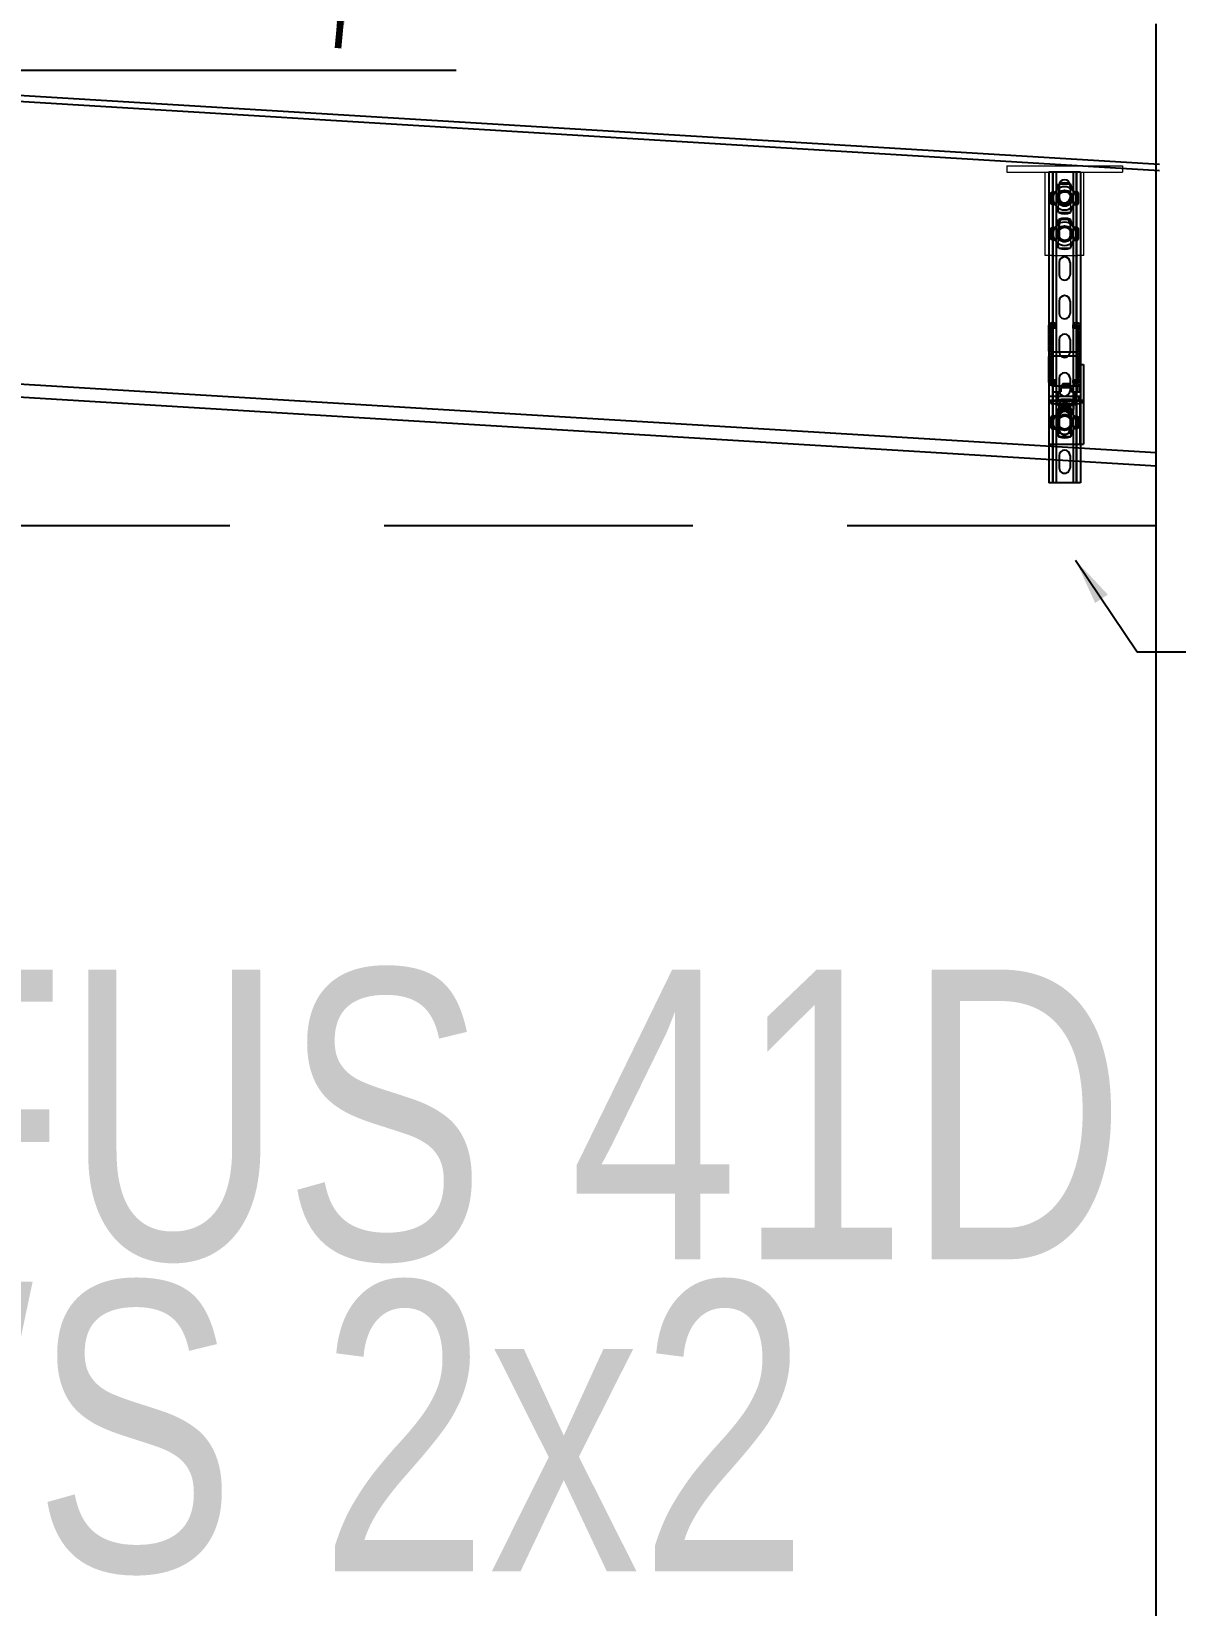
# Model space of a CAD drawing. Header units: millimetres. Extents: x 0 to 268175, y 0 to 74250.
# Drawn here: x 104698 to 106180, y 22648 to 24686 of the extents above; entities that cross this region are included whole.
import ezdxf
from ezdxf.enums import TextEntityAlignment as Align

# ---------------------------------------------------------------- set-up
doc = ezdxf.new("R2010")
doc.units = ezdxf.units.MM
doc.header["$LTSCALE"] = 200
doc.linetypes.add('H3', pattern=[3, 2, -1])
doc.linetypes.add('phl_thick', pattern=[0])
for name, color, linetype in [('1 EA', 3, 'Continuous'), ('@@P3_P4 환상망 SUPPORT', 143, 'Continuous'), ('BA', 9, 'Continuous'), ('DIM', 7, 'Continuous'), ('PIPE RACK', 6, 'Continuous'), ('TE', 2, 'Continuous')]:
    doc.layers.add(name, color=color, linetype=linetype)
doc.styles.add('GHS_DIM', font='romans.shx', dxfattribs={"width": 0.7, "bigfont": 'ghs.shx'})
doc.styles.add('STD', font='simplex8.shx', dxfattribs={"width": 0.85, "bigfont": 'whgtxt.shx'})
doc.styles.add('돋움체', font='gulim.ttc')
doc.dimstyles.new('DMA1', dxfattribs={"dimscale": 40, "dimtxt": 2.5, "dimasz": 3, "dimexe": 1, "dimexo": 1.5, "dimgap": 0.8, "dimtad": 1, "dimdec": 1, "dimdsep": 46, "dimtxsty": 'STD', "dimcen": -2.5, "dimclrd": 256, "dimclre": 256, "dimclrt": 7, "dimadec": 1, "dimazin": 2, "dimtfac": 0.75, "dimtdec": 1, "dimtmove": 2, "dimatfit": 3, "dimfxl": 1, "dimtvp": 1, "dimfrac": 2, "dimtolj": 1, "dimarcsym": 0})
doc.dimstyles.new('LEADER50', dxfattribs={"dimscale": 0, "dimtxt": 100, "dimasz": 100, "dimexe": 50, "dimexo": 50, "dimgap": 40, "dimtad": 1, "dimdec": 0, "dimdsep": 46, "dimtxsty": 'GHS_DIM', "dimcen": 2.5, "dimclrd": 1, "dimclre": 1, "dimclrt": 2, "dimadec": 0, "dimazin": 0, "dimtfac": 1, "dimtdec": 0, "dimtofl": 0, "dimtmove": 0, "dimatfit": 3, "dimfxl": 30, "dimtvp": 1, "dimtolj": 1, "dimtzin": 0, "dimarcsym": 0})

# ---------------------------------------------------------------- blocks, each defined once
blk = doc.blocks.new('*U4014')
at = {"layer": '@@P3_P4 환상망 SUPPORT', "linetype": 'phl_thick'}
for p, q in [((-20.5, 0), (-20.5, 402.2)), ((-15.6, 0), (-15.6, 402.2)), ((-15.1, 0), (-15.1, 402.2)), ((-11, 0), (-11, 402.2)), ((11, 0), (11, 402.2)), ((15.1, 0), (15.1, 402.2)), ((15.6, 0), (15.6, 402.2)), ((20.5, 0), (20.5, 402.2)), ((-7, 367), (-7, 383)), ((7, 367), (7, 383)), ((-7, 317), (-7, 333)), ((7, 317), (7, 333)), ((-7, 267), (-7, 283)), ((7, 267), (7, 283)), ((-7, 217), (-7, 233)), ((7, 217), (7, 233)), ((-7, 167), (-7, 183)), ((7, 167), (7, 183)), ((-7, 117), (-7, 133)), ((7, 117), (7, 133)), ((-7, 67), (-7, 83)), ((7, 67), (7, 83)), ((-7, 17), (-7, 33)), ((7, 17), (7, 33))]:
    blk.add_line(p, q, dxfattribs=at)
at = {"layer": '@@P3_P4 환상망 SUPPORT', "linetype": 'Continuous'}
for p, q in [((-20.5, 402.2), (20.5, 402.2)), ((-20.5, 0), (20.5, 0))]:
    blk.add_line(p, q, dxfattribs=at)
at = {"layer": '@@P3_P4 환상망 SUPPORT', "linetype": 'phl_thick'}
for centre, start, end in [((0, 383), 0.0003, 180.0003), ((0, 367), 180.0003, 0.0003), ((0, 333), 0.0003, 180.0003), ((0, 317), 180.0003, 0.0003), ((0, 283), 0.0003, 180.0003), ((0, 267), 180.0003, 0.0003), ((0, 233), 0.0003, 180.0003), ((0, 217), 180.0003, 0.0003), ((0, 183), 0.0003, 180.0003), ((0, 167), 180.0003, 0.0003), ((0, 133), 0.0003, 180.0003), ((0, 117), 180.0003, 0.0003), ((0, 83), 0.0003, 180.0003), ((0, 67), 180.0003, 0.0003), ((0, 33), 0.0003, 180.0003), ((0, 17), 180.0003, 0.0003)]:
    blk.add_arc(centre, 7, start, end, dxfattribs=at)
blk = doc.blocks.new('A$C1199bcb0')
at = {"layer": '@@P3_P4 환상망 SUPPORT', "color": 2, "linetype": 'phl_thick'}
for p, q in [((-18, 6), (-17.99649, 6.117777)), ((-18, -6), (-18, 6)), ((-17.99649, 6.117777), (-17.986084, 6.235472)), ((-17.986084, 6.235472), (-17.968693, 6.352408)), ((-17.968693, 6.352408), (-17.944448, 6.467915)), ((-17.944448, 6.467915), (-17.913618, 6.581325)), ((-17.913618, 6.581325), (-17.876478, 6.691977)), ((-17.876478, 6.691977), (-17.832987, 6.800099)), ((-17.832987, 6.800099), (-17.782843, 6.90625)), ((-17.782843, 6.90625), (-17.726339, 7.009788)), ((-17.726339, 7.009788), (-17.663683, 7.110023)), ((-17.663683, 7.110023), (-17.595186, 7.206336)), ((-17.595186, 7.206336), (-17.521322, 7.298238)), ((-17.521322, 7.298238), (-17.442581, 7.385253)), ((-17.442581, 7.385253), (-17.359451, 7.466933)), ((-17.359451, 7.466933), (-17.272411, 7.54299)), ((-17.272411, 7.54299), (-17.182116, 7.613221)), ((-17.182116, 7.613221), (-17.089214, 7.677382)), ((-17.089214, 7.677382), (-16.99437, 7.735268)), ((-16.99437, 7.735268), (-16.898317, 7.78686)), ((-16.898317, 7.78686), (-16.801819, 7.832213)), ((-16.801819, 7.832213), (-16.705605, 7.871396)), ((-16.705605, 7.871396), (-16.608332, 7.905217)), ((-16.608332, 7.905217), (-16.509245, 7.934047)), ((-16.509245, 7.934047), (-16.408728, 7.957771)), ((-16.408728, 7.957771), (-16.307163, 7.976272)), ((-16.307163, 7.976272), (-16.204935, 7.989459)), ((-16.204935, 7.989459), (-16.102423, 7.997347)), ((-16.102423, 7.997347), (-16, 8)), ((-16, 8), (-14.439052, 8)), ((-14.439049, 8.000031), (-14.231407, 8.004602)), ((-14.231407, 8.004602), (-14.024026, 8.018427)), ((-14.024026, 8.018427), (-13.817566, 8.041426)), ((-13.817566, 8.041426), (-13.612699, 8.073442)), ((-13.612699, 8.073442), (-13.410096, 8.114311)), ((-13.410096, 8.114311), (-13.208317, 8.164452)), ((-13.208317, 8.164452), (-13.002339, 8.225616)), ((-13.002339, 8.225616), (-12.793396, 8.298335)), ((-12.793396, 8.298335), (-12.583125, 8.383024)), ((-12.583125, 8.383024), (-12.373108, 8.479752)), ((-12.373108, 8.479752), (-12.202334, 8.568009)), ((-12.202334, 8.568009), (-12.032001, 8.66519)), ((-12.032001, 8.66519), (-11.862731, 8.771353)), ((-11.862731, 8.771353), (-11.69539, 8.886751)), ((-11.69539, 8.886751), (-11.530483, 9.011345)), ((-11.530483, 9.011345), (-11.36902, 9.14507)), ((-11.36902, 9.14507), (-11.212824, 9.286802)), ((-11.212824, 9.286802), (-11.06258, 9.43597)), ((-11.06258, 9.43597), (-10.918729, 9.592018)), ((-10.918729, 9.592018), (-10.782094, 9.754732)), ((-10.782094, 9.754732), (-10.652928, 9.923378)), ((-10.652928, 9.923378), (-10.532238, 10.096755)), ((-10.532238, 10.096755), (-10.420465, 10.273729)), ((-10.420465, 10.273729), (-10.317712, 10.453605)), ((-10.317712, 10.453605), (-10.224151, 10.635519)), ((-10.224151, 10.635519), (-10.14017, 10.817799)), ((-10.14017, 10.817799), (-10.065554, 10.999621)), ((-10.065554, 10.999621), (-10, 11.18034)), ((-10, 11.18034), (-7.5, 18.540497)), ((-8.5, -4.129467), (-8.5, 4.129467)), ((-7.862192, 17.474161), (-8, 17.5)), ((-8, 17.068443), (-8, 17.5)), ((-7.826223, 5.296482), (-7.478477, 5.497254)), ((-7.478477, 5.497254), (-7.13805, 5.6938)), ((-7.13805, 5.6938), (-6.803941, 5.886698)), ((-6.803941, 5.886698), (-6.475198, 6.076497)), ((-6.475198, 6.076497), (-6.150906, 6.263728)), ((-6.150906, 6.263728), (-5.830178, 6.4489)), ((-5.830178, 6.4489), (-5.512148, 6.632514)), ((-5.512148, 6.632514), (-4.880781, 6.997035)), ((-4.880781, 6.997035), (-4.565745, 7.17892)), ((-4.565745, 7.17892), (-4.25, 7.361216)), ((-4.25, 7.361216), (-3.934255, 7.543511)), ((-3.934255, 7.543511), (-3.619219, 7.725397)), ((-3.619219, 7.725397), (-3.304035, 7.907369)), ((-3.304035, 7.907369), (-2.987851, 8.089918)), ((-2.987851, 8.089918), (-2.669822, 8.273532)), ((-2.669822, 8.273532), (-2.349094, 8.458704)), ((-2.349094, 8.458704), (-2.024802, 8.645934)), ((-2.024802, 8.645934), (-1.696059, 8.835734)), ((-1.696059, 8.835734), (-1.361951, 9.028632)), ((-1.361951, 9.028632), (-1.021523, 9.225178)), ((-1.021523, 9.225178), (-0.673776, 9.425949)), ((1.09777, 9.181157), (0.673776, 9.425949)), ((1.511166, 8.942483), (1.09777, 9.181157)), ((1.91576, 8.70889), (1.511166, 8.942483)), ((2.313254, 8.479397), (1.91576, 8.70889)), ((2.705276, 8.253062), (2.313254, 8.479397)), ((3.093409, 8.028974), (2.705276, 8.253062)), ((3.479206, 7.806234), (3.093409, 8.028974)), ((3.864216, 7.583949), (3.479206, 7.806234)), ((4.597267, 7.160721), (3.864216, 7.583949)), ((4.943779, 6.960663), (4.597267, 7.160721)), ((5.290677, 6.760381), (4.943779, 6.960663)), ((5.639091, 6.559224), (5.290677, 6.760381)), ((5.990151, 6.356539), (5.639091, 6.559224)), ((6.344997, 6.151669), (5.990151, 6.356539)), ((6.704797, 5.943938), (6.344997, 6.151669)), ((7.444122, 5.517089), (6.704797, 5.943938)), ((7.826223, 5.296482), (7.444122, 5.517089)), ((10, 11.18034), (7.5, 18.540497)), ((8.5, -4.129467), (8.5, 4.129467)), ((10.0619, 11.00917), (10, 11.18034)), ((10.131785, 10.837331), (10.0619, 11.00917)), ((10.20982, 10.665387), (10.131785, 10.837331)), ((10.296167, 10.493907), (10.20982, 10.665387)), ((10.390993, 10.323456), (10.296167, 10.493907)), ((10.494428, 10.154656), (10.390993, 10.323456)), ((10.605843, 9.989169), (10.494428, 10.154656)), ((10.724691, 9.827928), (10.605843, 9.989169)), ((10.850639, 9.671434), (10.724691, 9.827928)), ((10.983347, 9.520192), (10.850639, 9.671434)), ((11.122479, 9.374703), (10.983347, 9.520192)), ((11.26755, 9.235579), (11.122479, 9.374703)), ((11.417344, 9.103769), (11.26755, 9.235579)), ((11.571177, 8.979536), (11.417344, 9.103769)), ((11.728471, 8.863041), (11.571177, 8.979536)), ((11.888385, 8.754602), (11.728471, 8.863041)), ((12.049542, 8.654679), (11.888385, 8.754602)), ((12.211309, 8.563124), (12.049542, 8.654679)), ((12.373108, 8.479752), (12.211309, 8.563124)), ((12.583125, 8.383024), (12.373118, 8.4798)), ((12.793396, 8.298335), (12.583125, 8.383024)), ((13.002339, 8.225616), (12.793396, 8.298335)), ((13.208317, 8.164452), (13.002339, 8.225616)), ((13.410096, 8.114311), (13.208317, 8.164452)), ((13.612699, 8.073442), (13.410096, 8.114311)), ((13.817566, 8.041426), (13.612699, 8.073442)), ((14.024026, 8.018427), (13.817566, 8.041426)), ((14.231407, 8.004602), (14.024026, 8.018427)), ((14.439052, 8), (14.231407, 8.004602)), ((14.439052, 8), (14.690674, 8)), ((14.690674, 8), (14.945595, 8)), ((14.945595, 8), (15.203898, 8)), ((15.203898, 8), (15.465673, 8)), ((15.465673, 8), (15.731009, 8)), ((15.731009, 8), (16, 8)), ((16.102423, 7.997347), (16, 8)), ((16.204935, 7.989459), (16.102423, 7.997347)), ((16.307163, 7.976272), (16.204935, 7.989459)), ((16.408728, 7.957771), (16.307163, 7.976272)), ((16.509245, 7.934047), (16.408728, 7.957771)), ((16.608332, 7.905217), (16.509245, 7.934047)), ((16.705605, 7.871395), (16.608332, 7.905217)), ((16.801819, 7.832213), (16.705605, 7.871395)), ((16.898317, 7.78686), (16.801819, 7.832213)), ((16.99437, 7.735268), (16.898317, 7.78686)), ((17.089214, 7.677382), (16.99437, 7.735268)), ((17.182116, 7.613221), (17.089214, 7.677382)), ((17.272411, 7.54299), (17.182116, 7.613221)), ((17.359451, 7.466933), (17.272411, 7.54299)), ((17.442581, 7.385253), (17.359451, 7.466933)), ((17.521322, 7.298238), (17.442581, 7.385253)), ((17.595186, 7.206336), (17.521322, 7.298238)), ((17.663683, 7.110023), (17.595186, 7.206336)), ((17.726339, 7.009788), (17.663683, 7.110023)), ((17.782843, 6.90625), (17.726339, 7.009788)), ((17.832987, 6.800099), (17.782843, 6.90625)), ((17.876478, 6.691977), (17.832987, 6.800099)), ((17.913618, 6.581325), (17.876478, 6.691977)), ((17.944448, 6.467915), (17.913618, 6.581325)), ((17.968693, 6.352408), (17.944448, 6.467915)), ((17.986084, 6.235472), (17.968693, 6.352408)), ((17.99649, 6.117777), (17.986084, 6.235472)), ((18, 6), (17.99649, 6.117777)), ((18, -6), (18, 6)), ((-17.99649, -6.117777), (-18, -6)), ((-17.986084, -6.235472), (-17.99649, -6.117777)), ((-17.968693, -6.352408), (-17.986084, -6.235472)), ((-17.944448, -6.467915), (-17.968693, -6.352408)), ((-17.913618, -6.581325), (-17.944448, -6.467915)), ((-17.876478, -6.691977), (-17.913618, -6.581325)), ((-17.832987, -6.800099), (-17.876478, -6.691977)), ((-17.782843, -6.90625), (-17.832987, -6.800099)), ((-17.726339, -7.009788), (-17.782843, -6.90625)), ((-17.663683, -7.110023), (-17.726339, -7.009788)), ((-17.595186, -7.206336), (-17.663683, -7.110023)), ((-17.521322, -7.298238), (-17.595186, -7.206336)), ((-17.442581, -7.385253), (-17.521322, -7.298238)), ((-17.359451, -7.466933), (-17.442581, -7.385253)), ((-17.272411, -7.54299), (-17.359451, -7.466933)), ((-17.182116, -7.613221), (-17.272411, -7.54299)), ((-17.089214, -7.677382), (-17.182116, -7.613221)), ((-16.99437, -7.735268), (-17.089214, -7.677382)), ((-16.898317, -7.78686), (-16.99437, -7.735268)), ((-16.801819, -7.832213), (-16.898317, -7.78686)), ((-16.705605, -7.871395), (-16.801819, -7.832213)), ((-16.608332, -7.905217), (-16.705605, -7.871395)), ((-16.509245, -7.934047), (-16.608332, -7.905217)), ((-16.408728, -7.957771), (-16.509245, -7.934047)), ((-16.307163, -7.976272), (-16.408728, -7.957771)), ((-16.204935, -7.989459), (-16.307163, -7.976272)), ((-16.102423, -7.997347), (-16.204935, -7.989459)), ((-16, -8), (-16.102423, -7.997347)), ((-16, -8), (-14.439052, -8)), ((-14.231407, -8.004602), (-14.439052, -8)), ((-14.024026, -8.018427), (-14.231407, -8.004602)), ((-13.817566, -8.041426), (-14.024026, -8.018427)), ((-13.612699, -8.073442), (-13.817566, -8.041426)), ((-13.410096, -8.114311), (-13.612699, -8.073442)), ((-13.208317, -8.164452), (-13.410096, -8.114311)), ((-13.002339, -8.225616), (-13.208317, -8.164452)), ((-12.793396, -8.298335), (-13.002339, -8.225616)), ((-12.583125, -8.383024), (-12.793396, -8.298335)), ((-12.373118, -8.4798), (-12.583125, -8.383024)), ((-12.202317, -8.567993), (-12.373108, -8.479752)), ((-12.031596, -8.665364), (-12.202317, -8.567993)), ((-11.861625, -8.77208), (-12.031596, -8.665364)), ((-11.693248, -8.888251), (-11.861625, -8.77208)), ((-11.528074, -9.013275), (-11.693248, -8.888251)), ((-11.366937, -9.146872), (-11.528074, -9.013275)), ((-11.210513, -9.288848), (-11.366937, -9.146872)), ((-11.059873, -9.438622), (-11.210513, -9.288848)), ((-10.916073, -9.595039), (-11.059873, -9.438622)), ((-10.779813, -9.757758), (-10.916073, -9.595039)), ((-10.651197, -9.925931), (-10.779813, -9.757758)), ((-10.530719, -10.099052), (-10.651197, -9.925931)), ((-10.41886, -10.276366), (-10.530719, -10.099052)), ((-10.316502, -10.45592), (-10.41886, -10.276366)), ((-10.223629, -10.63676), (-10.316502, -10.45592)), ((-10.140051, -10.81822), (-10.223629, -10.63676)), ((-10.065572, -10.999636), (-10.140051, -10.81822)), ((-10, -11.18034), (-10.065572, -10.999636)), ((-7.5, -18.540497), (-10, -11.18034)), ((-7.444122, -5.517089), (-7.826223, -5.296482)), ((-6.704797, -5.943938), (-7.444122, -5.517089)), ((-6.344997, -6.151669), (-6.704797, -5.943938)), ((-5.990151, -6.356539), (-6.344997, -6.151669)), ((-5.639091, -6.559224), (-5.990151, -6.356539)), ((-5.290677, -6.760381), (-5.639091, -6.559224)), ((-4.943779, -6.960663), (-5.290677, -6.760381)), ((-4.597267, -7.160721), (-4.943779, -6.960663)), ((-4.25, -7.361216), (-4.597267, -7.160721)), ((-3.864216, -7.583949), (-4.25, -7.361216)), ((-3.479206, -7.806234), (-3.864216, -7.583949)), ((-3.093409, -8.028974), (-3.479206, -7.806234)), ((-2.705276, -8.253062), (-3.093409, -8.028974)), ((-2.313254, -8.479397), (-2.705276, -8.253062)), ((-1.91576, -8.70889), (-2.313254, -8.479397)), ((-1.511166, -8.942483), (-1.91576, -8.70889)), ((-1.09777, -9.181157), (-1.511166, -8.942483)), ((-0.673776, -9.425949), (-1.09777, -9.181157)), ((0.673776, -9.425949), (1.09777, -9.181157)), ((1.09777, -9.181157), (1.511166, -8.942483)), ((1.511166, -8.942483), (1.91576, -8.70889)), ((1.91576, -8.70889), (2.313254, -8.479397)), ((2.313254, -8.479397), (2.705276, -8.253062)), ((2.705276, -8.253062), (3.093409, -8.028974)), ((3.093409, -8.028974), (3.479206, -7.806234)), ((3.479206, -7.806234), (3.864216, -7.583949)), ((3.864216, -7.583949), (4.25, -7.361216)), ((4.25, -7.361216), (4.597267, -7.160721)), ((4.597267, -7.160721), (4.943779, -6.960663)), ((4.943779, -6.960663), (5.290677, -6.760381)), ((5.290677, -6.760381), (5.639091, -6.559224)), ((5.639091, -6.559224), (5.990151, -6.356539)), ((5.990151, -6.356539), (6.344997, -6.151669)), ((6.344997, -6.151669), (6.704797, -5.943938)), ((6.704797, -5.943938), (7.070754, -5.732653)), ((7.070754, -5.732653), (7.444122, -5.517089)), ((7.444122, -5.517089), (7.826223, -5.296482)), ((7.5, -18.540497), (10, -11.18034)), ((8, -17.5), (7.862205, -17.474163)), ((8, -17.5), (8, -17.068485)), ((10, -11.18034), (10.079742, -10.963325)), ((10.079742, -10.963325), (10.172623, -10.744906)), ((10.172623, -10.744906), (10.279159, -10.526212)), ((10.279159, -10.526212), (10.399189, -10.309495)), ((10.399189, -10.309495), (10.532238, -10.096755)), ((10.532238, -10.096755), (10.678125, -9.889198)), ((10.678125, -9.889198), (10.835908, -9.688932)), ((10.835908, -9.688932), (11.004268, -9.497615)), ((11.004268, -9.497615), (11.182281, -9.316057)), ((11.182281, -9.316057), (11.36902, -9.14507)), ((11.36902, -9.14507), (11.563231, -8.985682)), ((11.563231, -8.985682), (11.762086, -8.839511)), ((11.762086, -8.839511), (11.96414, -8.706587)), ((11.96414, -8.706587), (12.168209, -8.586729)), ((12.168209, -8.586729), (12.373108, -8.479752)), ((12.373108, -8.479752), (12.583125, -8.383024)), ((12.583125, -8.383024), (12.793396, -8.298335)), ((12.793396, -8.298335), (13.002339, -8.225616)), ((13.002339, -8.225616), (13.208317, -8.164452)), ((13.208317, -8.164452), (13.410096, -8.114311)), ((13.410096, -8.114311), (13.612699, -8.073442)), ((13.612699, -8.073442), (13.817566, -8.041426)), ((13.817566, -8.041426), (14.024026, -8.018427)), ((14.024026, -8.018427), (14.231407, -8.004602)), ((14.231407, -8.004602), (14.439052, -8)), ((14.439052, -8), (14.690674, -8)), ((14.690674, -8), (14.945595, -8)), ((14.945595, -8), (15.203898, -8)), ((15.203898, -8), (15.465673, -8)), ((15.465673, -8), (15.731009, -8)), ((15.731009, -8), (16, -8)), ((16, -8), (16.102423, -7.997347)), ((16.102423, -7.997347), (16.204935, -7.989459)), ((16.204935, -7.989459), (16.307163, -7.976272)), ((16.307163, -7.976272), (16.408728, -7.957771)), ((16.408728, -7.957771), (16.509245, -7.934047)), ((16.509245, -7.934047), (16.608332, -7.905217)), ((16.608332, -7.905217), (16.705605, -7.871396)), ((16.705605, -7.871396), (16.801819, -7.832213)), ((16.801819, -7.832213), (16.898317, -7.78686)), ((16.898317, -7.78686), (16.99437, -7.735268)), ((16.99437, -7.735268), (17.089214, -7.677382)), ((17.089214, -7.677382), (17.182116, -7.613221)), ((17.182116, -7.613221), (17.272411, -7.54299)), ((17.272411, -7.54299), (17.359451, -7.466933)), ((17.359451, -7.466933), (17.442581, -7.385253)), ((17.442581, -7.385253), (17.521322, -7.298238)), ((17.521322, -7.298238), (17.595186, -7.206336)), ((17.595186, -7.206336), (17.663683, -7.110023)), ((17.663683, -7.110023), (17.726339, -7.009788)), ((17.726339, -7.009788), (17.782843, -6.90625)), ((17.782843, -6.90625), (17.832987, -6.800099)), ((17.832987, -6.800099), (17.876478, -6.691977)), ((17.876478, -6.691977), (17.913618, -6.581325)), ((17.913618, -6.581325), (17.944448, -6.467915)), ((17.944448, -6.467915), (17.968693, -6.352408)), ((17.968693, -6.352408), (17.986084, -6.235472)), ((17.986084, -6.235472), (17.99649, -6.117777)), ((17.99649, -6.117777), (18, -6))]:
    blk.add_line(p, q, dxfattribs=at)
for radius in [10.3, 8.5]:
    blk.add_circle((0, 0), radius, dxfattribs=at)
for radius, start, end in [(15, 145.575707658, 214.424292384), (15, 48.189685111, 131.810314902), (9.45, 145.911393746, 154.088606254), (20, 67.975687163, 112.024312837), (9.45, 85.911393747, 94.088606253), (9.45, 25.911393746, 34.088606254), (15, 0, 34.424292384), (15, 325.575707658, 0), (15, 228.189685098, 311.810314889), (9.45, 205.911393746, 214.088606254), (20, 247.975687163, 292.024312837), (9.45, 265.911393747, 274.088606253), (9.45, 325.911393746, 334.088606254)]:
    blk.add_arc((0, 0), radius, start, end, dxfattribs=at)
blk = doc.blocks.new('A$Cbeba9721')
at = {"layer": '@@P3_P4 환상망 SUPPORT', "color": 5, "linetype": 'Continuous', "lineweight": 0}
for p, q in [((-75, 0), (75, 0)), ((-75, 0), (-75, -8)), ((75, 0), (75, -8)), ((-75, -8), (75, -8)), ((-25, -116), (-25, -8)), ((25, -116), (25, -8)), ((-8.2, -25), (-8.2, -35.3)), ((7.2, -24), (-7.2, -24)), ((8.2, -35.3), (8.2, -25)), ((-8.2, -48.7), (-8.2, -59)), ((-7.2, -60), (7.2, -60)), ((8.2, -59), (8.2, -48.7)), ((-8.2, -71), (-8.2, -81.3)), ((7.2, -70), (-7.2, -70)), ((8.2, -81.3), (8.2, -71)), ((-8.2, -94.7), (-8.2, -105)), ((8.2, -105), (8.2, -94.7)), ((-17, -116), (-25, -116)), ((-17, -116), (17, -116)), ((-7.2, -106), (7.2, -106)), ((25, -116), (17, -116))]:
    blk.add_line(p, q, dxfattribs=at)
for centre, radius, start, end in [((0, -42), 10.7, 140.7731, 219.2269), ((-7.2, -25), 1, 90, 180), ((7.2, -25), 1, 0, 90), ((0, -42), 10.7, 320.7731, 39.2269), ((-7.2, -59), 1, 180, 270), ((7.2, -59), 1, 270, 0), ((0, -88), 10.7, 140.7731, 219.2269), ((-7.2, -71), 1, 90, 180), ((7.2, -71), 1, 0, 90), ((0, -88), 10.7, 320.7731, 39.2269), ((-7.2, -105), 1, 180, 270), ((7.2, -105), 1, 270, 0)]:
    blk.add_arc(centre, radius, start, end, dxfattribs=at)
at = {"layer": '@@P3_P4 환상망 SUPPORT', "color": 2}
for p in [(0, -42), (0, -88)]:
    blk.add_blockref('A$C1199bcb0', p, dxfattribs=at)
blk = doc.blocks.new('A$Cd080613a')
at = {"layer": '@@P3_P4 환상망 SUPPORT', "color": 2, "linetype": 'phl_thick'}
for p, q in [((-20, 4.434), (-18.540497, 4.434)), ((-20, 1.034), (-20, 4.434)), ((-20, 1.034), (-18.540497, 1.034)), ((-18.540497, 4.434), (-11.18034, 4.434)), ((-18.540497, 1.034), (-18.540497, 4.434)), ((-18.540497, 1.034), (-11.18034, 1.034)), ((-13.5, 0), (-13.5, 1.034)), ((-13.5, 0), (-8, 0)), ((-11.18034, 4.434), (-10.999621, 4.526016)), ((-11.18034, 1.034), (-11.18034, 4.434)), ((-11.18034, 1.034), (-8.008727, 1.034)), ((-10.999621, 4.526016), (-10.817799, 4.607405)), ((-10.817799, 4.607405), (-10.635521, 4.678167)), ((-10.635521, 4.678167), (-10.453605, 4.738253)), ((-10.5, -10.466), (-10.5, 0)), ((-10.453605, 4.738253), (-10.273729, 4.787376)), ((-10.309559, 6.434007), (10.309559, 6.434007)), ((-10.273729, 4.787376), (-10.096742, 4.825514)), ((-10.096742, 4.825514), (-9.923378, 4.852767)), ((-9.923378, 4.852767), (-9.754732, 4.869109)), ((-9.754732, 4.869109), (-9.592018, 4.874416)), ((-9.43597, 4.869011), (-9.592018, 4.874416)), ((-9.45, 12.285517), (-8.5, 12.834)), ((-9.45, 12.285517), (-9.425949, 12.285517)), ((-9.45, 6.434), (-9.45, 12.285517)), ((-9.286802, 4.852541), (-9.43597, 4.869011)), ((-9.425949, 12.285517), (-9.225178, 12.382765)), ((-9.425949, 6.434), (-9.425949, 12.285517)), ((-9.14507, 4.825103), (-9.286802, 4.852541)), ((-9.225178, 12.382765), (-9.028632, 12.46982)), ((-9.011345, 4.786714), (-9.14507, 4.825103)), ((-9.028632, 12.46982), (-8.835734, 12.547031)), ((-8.886751, 4.737605), (-9.011345, 4.786714)), ((-8.771402, 4.677806), (-8.886751, 4.737605)), ((-8.835734, 12.547031), (-8.645934, 12.614685)), ((-8.66519, 4.60729), (-8.771402, 4.677806)), ((-8.568009, 4.52603), (-8.66519, 4.60729)), ((-8.645934, 12.614685), (-8.458704, 12.673015)), ((-8.479752, 4.434), (-8.568009, 4.52603)), ((-8.5, 12.834), (8.5, 12.834)), ((-8.383024, 4.342905), (-8.479752, 4.434)), ((-8.479752, 4.434), (8.479752, 4.434)), ((-8.458704, 12.673015), (-8.273532, 12.722205)), ((-8.298335, 4.244727), (-8.383024, 4.342905)), ((-8.225616, 4.140826), (-8.298335, 4.244727)), ((-8.273532, 12.722205), (-8.089918, 12.762387)), ((-8.164452, 4.032743), (-8.225616, 4.140826)), ((-8.114311, 3.921798), (-8.164452, 4.032743)), ((-8.073442, 3.805669), (-8.114311, 3.921798)), ((-8.089918, 12.762387), (-7.907369, 12.793645)), ((-8.041426, 3.683749), (-8.073442, 3.805669)), ((-8.018427, 3.556566), (-8.041426, 3.683749)), ((-8.004602, 3.42465), (-8.018427, 3.556566)), ((-8.006255, 0.977988), (-8.008727, 1.034)), ((-8.004136, 0.924002), (-8.006255, 0.977988)), ((-8.000031, 3.288557), (-8.004602, 3.42465)), ((-8.002394, 0.872075), (-8.004136, 0.924002)), ((-8.001102, 0.822352), (-8.002394, 0.872075)), ((-8.000288, 0.774408), (-8.001102, 0.822352)), ((-8, 0.727727), (-8.000288, 0.774408)), ((-8, -0.157176), (-8, 3.288561)), ((-7.997347, 2.169936), (-8, 2.238707)), ((-7.989459, 2.102767), (-7.997347, 2.169936)), ((-7.976272, 2.037446), (-7.989459, 2.102767)), ((-7.957771, 1.974207), (-7.976272, 2.037446)), ((-7.934047, 1.913249), (-7.957771, 1.974207)), ((-7.905217, 1.854768), (-7.934047, 1.913249)), ((-7.907369, 12.793645), (-7.725397, 12.816016)), ((-7.871396, 1.798956), (-7.905217, 1.854768)), ((-7.832213, 1.745381), (-7.871396, 1.798956)), ((-7.78686, 1.693336), (-7.832213, 1.745381)), ((-7.735268, 1.643293), (-7.78686, 1.693336)), ((-7.677382, 1.595741), (-7.735268, 1.643293)), ((-7.725397, 12.816016), (-7.543511, 12.829488)), ((-7.613221, 1.551128), (-7.677382, 1.595741)), ((-7.54299, 1.509804), (-7.613221, 1.551128)), ((-7.543511, 12.829488), (-7.361216, 12.834)), ((-7.466933, 1.472099), (-7.54299, 1.509804)), ((-7.385253, 1.438355), (-7.466933, 1.472099)), ((-7.298238, 1.408783), (-7.385253, 1.438355)), ((-7.17892, 12.829488), (-7.361216, 12.834)), ((-7.206336, 1.383563), (-7.298238, 1.408783)), ((-7.110023, 1.362871), (-7.206336, 1.383563)), ((-6.997035, 12.816016), (-7.17892, 12.829488)), ((-7.009788, 1.34687), (-7.110023, 1.362871)), ((-6.90625, 1.335597), (-7.009788, 1.34687)), ((-6.815063, 12.793645), (-6.997035, 12.816016)), ((-6.800099, 1.329011), (-6.90625, 1.335597)), ((-6.632514, 12.762387), (-6.815063, 12.793645)), ((-6.691977, 1.327135), (-6.800099, 1.329011)), ((-6.691977, 1.327135), (-6.581325, 1.329907)), ((-6.4489, 12.722205), (-6.632514, 12.762387)), ((-6.581325, 1.329907), (-6.467915, 1.337363)), ((-6.467915, 1.337363), (-6.352408, 1.349526)), ((-6.263728, 12.673015), (-6.4489, 12.722205)), ((-6.352408, 1.349526), (-6.235472, 1.366419)), ((-6.076497, 12.614685), (-6.263728, 12.673015)), ((-6.235472, 1.366419), (-6.117777, 1.387979)), ((-6.117777, 1.387979), (-6, 1.414014)), ((-5.886698, 12.547031), (-6.076497, 12.614685)), ((-6, 1.414014), (-5.30323, 1.57262)), ((-6, -1.216), (-6, 1.414014)), ((-5.6938, 12.46982), (-5.886698, 12.547031)), ((-5.497254, 12.382765), (-5.6938, 12.46982)), ((-5.296482, 12.285517), (-5.497254, 12.382765)), ((-5.30323, 1.57262), (-4.617331, 1.711087)), ((-5.296482, 12.285517), (-4.129467, 12.285517)), ((-5.296482, 6.434), (-5.296482, 12.285517)), ((-4.617331, 1.711087), (-3.940787, 1.829986)), ((-4.129467, 12.285517), (-3.727924, 12.382765)), ((-4.129467, 6.434), (-4.129467, 12.285517)), ((-3.940787, 1.829986), (-3.272149, 1.929801)), ((-3.727924, 12.382765), (-3.334832, 12.46982)), ((-3.334832, 12.46982), (-2.949037, 12.547031)), ((-3.272149, 1.929801), (-2.610019, 2.010935)), ((-2.949037, 12.547031), (-2.569437, 12.614685)), ((-2.610019, 2.010935), (-1.953047, 2.07371)), ((-2.569437, 12.614685), (-2.194977, 12.673015)), ((-2.194977, 12.673015), (-1.824632, 12.722205)), ((-1.953047, 2.07371), (-1.299912, 2.118373)), ((-1.824632, 12.722205), (-1.457404, 12.762387)), ((-1.457404, 12.762387), (-1.092307, 12.793645)), ((-1.299912, 2.118373), (-0.649322, 2.145102)), ((-1.092307, 12.793645), (-0.728363, 12.816016)), ((-0.728363, 12.816016), (-0.364591, 12.829488)), ((-0.649322, 2.145102), (0, 2.154)), ((-0.364591, 12.829488), (0, 12.834)), ((0.364591, 12.829488), (0, 12.834)), ((0.649322, 2.145102), (0, 2.154)), ((0.728363, 12.816016), (0.364591, 12.829488)), ((1.299912, 2.118373), (0.649322, 2.145102)), ((1.092307, 12.793645), (0.728363, 12.816016)), ((1.457404, 12.762387), (1.092307, 12.793645)), ((1.953047, 2.07371), (1.299912, 2.118373)), ((1.824632, 12.722205), (1.457404, 12.762387)), ((2.194977, 12.673015), (1.824632, 12.722205)), ((2.610019, 2.010935), (1.953047, 2.07371)), ((2.569437, 12.614685), (2.194977, 12.673015)), ((2.949037, 12.547031), (2.569437, 12.614685)), ((3.272149, 1.929801), (2.610019, 2.010935)), ((3.334832, 12.46982), (2.949037, 12.547031)), ((3.940787, 1.829986), (3.272149, 1.929801)), ((3.727924, 12.382765), (3.334832, 12.46982)), ((4.129467, 12.285517), (3.727924, 12.382765)), ((4.617331, 1.711087), (3.940787, 1.829986)), ((4.129467, 12.285517), (5.296482, 12.285517)), ((4.129467, 6.434), (4.129467, 12.285517)), ((5.30323, 1.57262), (4.617331, 1.711087)), ((5.296482, 12.285517), (5.517089, 12.391922)), ((5.296482, 6.434), (5.296482, 12.285517)), ((6, 1.414014), (5.30323, 1.57262)), ((5.517089, 12.391922), (5.732653, 12.48604)), ((5.732653, 12.48604), (5.943938, 12.568319)), ((5.943938, 12.568319), (6.151669, 12.639125)), ((6.117777, 1.387979), (6, 1.414014)), ((6, -1.216), (6, 1.414014)), ((6.235472, 1.366419), (6.117777, 1.387979)), ((6.151669, 12.639125), (6.356539, 12.698744)), ((6.352408, 1.349526), (6.235472, 1.366419)), ((6.467915, 1.337363), (6.352408, 1.349526)), ((6.356539, 12.698744), (6.559224, 12.747389)), ((6.581325, 1.329907), (6.467915, 1.337363)), ((6.559224, 12.747389), (6.760381, 12.785202)), ((6.691977, 1.327135), (6.581325, 1.329907)), ((6.691977, 1.327135), (6.800099, 1.329011)), ((6.760381, 12.785202), (6.960663, 12.812253)), ((6.800099, 1.329011), (6.90625, 1.335597)), ((6.90625, 1.335597), (7.009788, 1.34687)), ((6.960663, 12.812253), (7.160721, 12.828542)), ((7.009788, 1.34687), (7.110023, 1.362871)), ((7.110023, 1.362871), (7.206336, 1.383563)), ((7.160721, 12.828542), (7.361216, 12.834)), ((7.206336, 1.383563), (7.298238, 1.408783)), ((7.298238, 1.408783), (7.385253, 1.438355)), ((7.583949, 12.827266), (7.361216, 12.834)), ((7.385253, 1.438355), (7.466933, 1.472099)), ((7.466933, 1.472099), (7.54299, 1.509804)), ((7.54299, 1.509804), (7.613221, 1.551128)), ((7.806234, 12.80717), (7.583949, 12.827266)), ((7.613221, 1.551128), (7.677382, 1.595741)), ((7.677382, 1.595741), (7.735268, 1.643293)), ((7.735268, 1.643293), (7.78686, 1.693336)), ((7.78686, 1.693336), (7.832213, 1.745381)), ((8.028974, 12.773795), (7.806234, 12.80717)), ((7.832213, 1.745381), (7.871395, 1.798957)), ((7.871395, 1.798957), (7.905217, 1.854768)), ((7.905217, 1.854768), (7.934047, 1.913249)), ((7.934047, 1.913249), (7.957771, 1.974207)), ((7.957771, 1.974207), (7.976272, 2.037446)), ((7.976272, 2.037446), (7.989459, 2.102767)), ((7.989459, 2.102767), (7.997347, 2.169936)), ((7.997347, 2.169936), (8, 2.238707)), ((8, 3.288561), (8.004602, 3.42465)), ((8, -0.157176), (8, 3.288561)), ((8, 0.727727), (8.000288, 0.774408)), ((8, 0), (13.5, 0)), ((8.000288, 0.774408), (8.001102, 0.822352)), ((8.001102, 0.822352), (8.002394, 0.872075)), ((8.002394, 0.872075), (8.004128, 0.923982)), ((8.004128, 0.923982), (8.006255, 0.977988)), ((8.004602, 3.42465), (8.018427, 3.556566)), ((8.006255, 0.977988), (8.008727, 1.034)), ((8.008727, 1.034), (20, 1.034)), ((8.018427, 3.556566), (8.041426, 3.683749)), ((8.253062, 12.727113), (8.028974, 12.773795)), ((8.041426, 3.683749), (8.073442, 3.805669)), ((8.073442, 3.805669), (8.114311, 3.921798)), ((8.114311, 3.921798), (8.164452, 4.032743)), ((8.164452, 4.032743), (8.225616, 4.140826)), ((8.225616, 4.140826), (8.298335, 4.244727)), ((8.479397, 12.666988), (8.253062, 12.727113)), ((8.298335, 4.244727), (8.383024, 4.342905)), ((8.383024, 4.342905), (8.4798, 4.433966)), ((8.70889, 12.593179), (8.479397, 12.666988)), ((8.479752, 4.434), (8.567993, 4.526015)), ((9.45, 12.285517), (8.5, 12.834)), ((8.567993, 4.526015), (8.665364, 4.607404)), ((8.665364, 4.607404), (8.772082, 4.678167)), ((8.942483, 12.505333), (8.70889, 12.593179)), ((8.772082, 4.678167), (8.888251, 4.738253)), ((8.888251, 4.738253), (9.013275, 4.787375)), ((9.181157, 12.402978), (8.942483, 12.505333)), ((9.013275, 4.787375), (9.146859, 4.825513)), ((9.146859, 4.825513), (9.288848, 4.852767)), ((9.425949, 12.285517), (9.181157, 12.402978)), ((9.288848, 4.852767), (9.438622, 4.869109)), ((9.425949, 12.285517), (9.45, 12.285517)), ((9.425949, 6.434), (9.425949, 12.285517)), ((9.438622, 4.869109), (9.595039, 4.874416)), ((9.45, 6.434), (9.45, 12.285517)), ((9.757758, 4.869011), (9.595039, 4.874416)), ((9.925931, 4.852541), (9.757758, 4.869011)), ((10.099052, 4.825103), (9.925931, 4.852541)), ((10.276366, 4.786714), (10.099052, 4.825103)), ((10.45592, 4.737606), (10.276366, 4.786714)), ((10.63676, 4.677807), (10.45592, 4.737606)), ((10.5, -10.466), (10.5, 0)), ((10.81822, 4.607291), (10.63676, 4.677807)), ((10.999636, 4.526031), (10.81822, 4.607291)), ((11.18034, 4.434), (10.999636, 4.526031)), ((11.18034, 4.434), (18.540497, 4.434)), ((11.18034, 1.034), (11.18034, 4.434)), ((13.5, 0), (13.5, 1.034)), ((18.540497, 4.434), (20, 4.434)), ((18.540497, 1.034), (18.540497, 4.434)), ((20, 1.034), (20, 4.434)), ((-17.5, -10.466), (-6.800735, -10.466)), ((-17.5, -18.466001), (-17.5, -10.466)), ((-17.5, -18.466001), (17.5, -18.466001)), ((-6.800735, -16.249999), (-6.800735, -10.466)), ((-6.800735, -16.249999), (6.800735, -16.249999)), ((-6, -1.216), (6, -1.216)), ((-5, -20.63), (-5, -18.466001)), ((5, -20.63), (5, -18.466001)), ((6.800735, -10.466), (17.5, -10.466)), ((6.800735, -16.249999), (6.800735, -10.466)), ((14.5, -18.466001), (14.5, -10.466)), ((17.5, -18.466001), (17.5, -10.466)), ((-4.064, -21.565999), (-5, -20.63)), ((-5, -20.63), (5, -20.63)), ((-4.064, -21.565999), (4.064, -21.565999)), ((4.064, -21.565999), (5, -20.63))]:
    blk.add_line(p, q, dxfattribs=at)
for centre, start, end in [((-10.309559, -0.066037), 90.000000636, 136.186859386), ((10.309559, -0.066037), 43.813140614, 89.999999364)]:
    blk.add_arc(centre, 6.500044, start, end, dxfattribs=at)
for centre, start_param, end_param in [((-6, -0.157176), 3.1415926536, 4.7123889763), ((6, -0.157176), 4.7123889844, 6.2831853072)]:
    blk.add_ellipse(centre, major_axis=(2, 0), ratio=0.529412, start_param=start_param, end_param=end_param, dxfattribs=at)
blk = doc.blocks.new('A$C9372a8f5')
at = {"layer": '@@P3_P4 환상망 SUPPORT', "color": 6, "linetype": 'phl_thick'}
for p, q in [((-41, 45), (4.999983, 45)), ((-41, 41), (-41, 45)), ((-41, 41), (4.999983, 41)), ((4.999983, 41), (4.999983, 45)), ((5, 45), (62, 45)), ((5, 0), (5, 45)), ((5, 41), (62, 41)), ((62, 0), (62, 45)), ((0, 0), (0, 40)), ((0, 39), (5, 39)), ((4, 39), (4, 40)), ((5, 40), (62, 40)), ((16, 28.5), (27.265017, 28.5)), ((16, 12), (16, 28.5)), ((40.734982, 28.5), (52, 28.5)), ((52, 12), (52, 28.5)), ((0, 0), (62, 0)), ((16, 12), (27.265017, 12)), ((40.734982, 12), (52, 12))]:
    blk.add_line(p, q, dxfattribs=at)
for centre, radius, start, end in [((-1, 40), 1, 0, 89.999999993), ((-1, 40), 5, 0, 11.537327247), ((34, 20.25), 10.65, 50.773119719, 129.226880281), ((34, 20.25), 10.65, 230.773119719, 309.226880281)]:
    blk.add_arc(centre, radius, start, end, dxfattribs=at)
at = {"layer": '@@P3_P4 환상망 SUPPORT', "color": 2, "linetype": 'Continuous', "xscale": -1, "rotation": 270}
blk.add_blockref('A$Cd080613a', (5, 22.5), dxfattribs=at)
at = {"layer": '@@P3_P4 환상망 SUPPORT', "color": 2, "rotation": 270}
blk.add_blockref('A$C1199bcb0', (34, 20.5), dxfattribs=at)
blk = doc.blocks.new('A$C5ad7675c')
at = {"layer": '@@P3_P4 환상망 SUPPORT', "color": 1, "linetype": 'phl_thick'}
for p, q in [((-15.6, 41), (-15.1, 41)), ((15.1, 41), (15.6, 41)), ((-20.5, 31.329156), (-20.5, 36.1)), ((-20.5, 4.099998), (-20.5, 29.670844)), ((-18, 4.099998), (-18, 36.1)), ((-15.6, 38.5), (-15.1, 38.5)), ((-13.5, 33.5), (-13.5, 36.9)), ((-13.5, 33.5), (-11, 33.5)), ((-11, 33.5), (-11, 36.9)), ((11, 33.5), (11, 36.9)), ((11, 33.5), (13.5, 33.5)), ((13.5, 33.5), (13.5, 36.9)), ((15.1, 38.5), (15.6, 38.5)), ((18, 4.099998), (18, 36.1)), ((20.5, 31.329156), (20.5, 36.1)), ((20.5, 4.099998), (20.5, 29.670844)), ((-16.4, 2.5), (16.4, 2.5)), ((-20.5, -29.670845), (-20.5, -4.099998)), ((-18, -36.099998), (-18, -4.099998)), ((-16.4, -2.5), (16.4, -2.5)), ((18, -36.099998), (18, -4.099998)), ((20.5, -29.670845), (20.5, -4.099998)), ((-20.5, -36.099998), (-20.5, -31.329155)), ((-15.6, -38.5), (-15.1, -38.5)), ((-13.5, -33.5), (-11, -33.5)), ((-13.5, -36.900002), (-13.5, -33.5)), ((-11, -36.900002), (-11, -33.5)), ((11, -33.5), (13.5, -33.5)), ((11, -36.900002), (11, -33.5)), ((13.5, -36.900002), (13.5, -33.5)), ((15.1, -38.5), (15.6, -38.5)), ((20.5, -36.099998), (20.5, -31.329155)), ((-15.6, -41), (-15.1, -41)), ((15.1, -41), (15.6, -41))]:
    blk.add_line(p, q, dxfattribs=at)
for centre, radius, start, end in [((-15.6, 36.1), 4.9, 89.999999912, 180), ((-15.1, 36.9), 4.1, 0, 89.999999863), ((15.1, 36.9), 4.1, 90.000000137, 180), ((15.6, 36.1), 4.9, 0, 90.000000087), ((-19.25, 31.329156), 1.250001, 180, 213.557307364), ((-19.25, 29.670844), 1.25, 146.442689657, 180), ((-20.5, 30.5), 0.25, 326.44268655, 33.55731345), ((-15.6, 36.1), 2.4, 90.000009503, 180), ((-15.1, 36.9), 1.6, 0, 90.000013671), ((15.1, 36.9), 1.6, 89.999986329, 180), ((15.6, 36.1), 2.4, 0, 89.999990497), ((20.5, 30.5), 0.25, 146.44268655, 213.55731345), ((19.25, 31.329156), 1.25, 326.442689657, 0), ((19.25, 29.670844), 1.250001, 0, 33.557307364), ((-16.4, 4.1), 4.1, 180, 270.000005194), ((-16.4, -4.1), 4.1, 89.999994806, 180), ((-16.4, 4.1), 1.6, 180, 270.000013671), ((16.4, 4.1), 1.6, 269.999986329, 0), ((16.4, 4.1), 4.1, 269.999994806, 0), ((16.4, -4.1), 4.1, 0, 90.000005194), ((-16.4, -4.1), 1.6, 89.999986329, 180), ((16.4, -4.1), 1.6, 0, 90.000013671), ((-19.25, -29.670844), 1.250001, 180.000058006, 213.55738022), ((-19.25, -31.329156), 1.25, 146.442616801, 180), ((-15.6, -36.1), 4.9, 180, 269.999995627), ((-20.5, -30.5), 0.25, 326.443050827, 33.556949173), ((-15.6, -36.1), 2.4, 180, 269.999990497), ((-15.1, -36.9), 1.6, 269.999986329, 0), ((-15.1, -36.9), 4.1, 269.999994806, 0), ((15.1, -36.9), 4.1, 180, 270.000005194), ((15.1, -36.9), 1.6, 180, 270.000013671), ((15.6, -36.1), 2.4, 270.000009503, 0), ((15.6, -36.1), 4.9, 270.000004373, 0), ((20.5, -30.5), 0.25, 146.443050827, 213.556949173), ((19.25, -29.670844), 1.25, 326.442616801, 0), ((19.25, -31.329156), 1.250001, 0.000058006, 33.55738022)]:
    blk.add_arc(centre, radius, start, end, dxfattribs=at)

msp = doc.modelspace()

# ---------------------------------------------------------------- linework, layer by layer
at = {"layer": '1 EA'}
msp.add_line((101927.1, 24635.7), (105248.3, 24635.7), dxfattribs=at)
at = {"layer": 'BA'}
for p, q in [((106154.9, 24140.2), (93504.9, 24905.1)), ((106154.9, 24123.2), (93504.9, 24888.1)), ((106159.1, 24513.7), (103179.1, 24693.8)), ((106159.2, 24505.6), (103179.3, 24685.8)), ((106154.9, 18695.7), (106154.9, 24695.7))]:
    msp.add_line(p, q, dxfattribs=at)
at = {"layer": 'TE', "color": 6, "linetype": 'H3'}
msp.add_line((106154.9, 24045.7), (93391.1, 24045.7), dxfattribs=at)

# ---------------------------------------------------------------- block references
at = {"layer": '@@P3_P4 환상망 SUPPORT', "color": 5, "rotation": 359.9999999999999}
msp.add_blockref('A$Cbeba9721', (106036.4, 24511.9), dxfattribs=at)
at = {"layer": '@@P3_P4 환상망 SUPPORT', "linetype": 'Continuous', "rotation": 180}
msp.add_blockref('*U4014', (106036.4, 24503.9), dxfattribs=at)
at = {"layer": '@@P3_P4 환상망 SUPPORT', "linetype": 'Continuous', "xscale": -1, "rotation": 359.9999999999999}
msp.add_blockref('A$C5ad7675c', (106036.4, 24268.1), dxfattribs=at)
at = {"layer": '@@P3_P4 환상망 SUPPORT', "color": 6, "rotation": 270}
msp.add_blockref('A$C9372a8f5', (106015.9, 24213.7), dxfattribs=at)

# ---------------------------------------------------------------- texts
at = {"layer": 'PIPE RACK', "style": '돋움체', "width": 0.8}
for s, p in [('FUS 41D', (104501.5, 23283.9, 0)), ('PUWS 2x2', (103785.2, 22879.7, 0))]:
    msp.add_text(s, height=375, dxfattribs=at).set_placement(p, align=Align.MIDDLE_LEFT)

# ---------------------------------------------------------------- leaders
at = {"color": 30}
msp.add_leader([(105095.1, 24664.4), (105156.3, 25321.6), (105385.2, 25321.6)], dimstyle='LEADER50', override={"dimscale": 1, "dimtxt": 100, "dimasz": 100, "dimgap": 40, "dimtad": 0, "dimtxsty": 'GHS_DIM', "dimclrd": 1, "dimlwd": 65534}, dxfattribs=at)
at = {"layer": 'DIM', "color": 7}
msp.add_leader([(106050.7, 24001.2), (106130.2, 23882.8), (106352.8, 23882.8)], dimstyle='DMA1', override={"dimasz": 1.5, "dimtad": 0, "dimclrd": 7}, dxfattribs=at)

doc.saveas('drawing.dxf')
